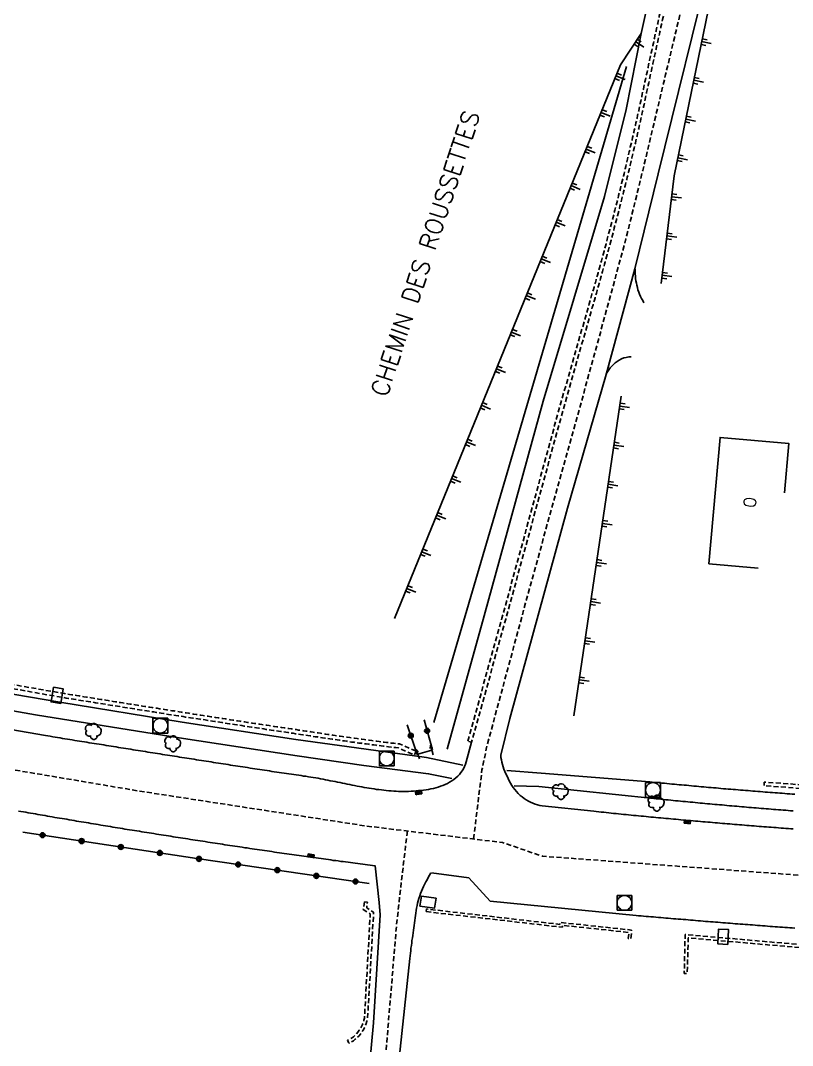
# Model space of a CAD drawing. Header units: millimetres. Extents: x 151000 to 151992, y 152687 to 153000.
# Drawn here: x 151528.5 to 151606.6, y 152840.5 to 152944.1 of the extents above; entities that cross this region are included whole.
import ezdxf
from ezdxf.enums import TextEntityAlignment as Align

# ---------------------------------------------------------------- set-up
doc = ezdxf.new("R2010")
doc.units = ezdxf.units.MM
doc.linetypes.add('DASHED', pattern=[0.75, 0.5, -0.25])
doc.layers.get('0').update_dxf_attribs({"linetype": 'CONTINUOUS'})
for name, color, linetype in [('W0001', 6, 'DASHED'), ('W0008', 7, 'CONTINUOUS'), ('W0100', 7, 'CONTINUOUS'), ('W0105', 7, 'CONTINUOUS'), ('W0112', 1, 'DASHED'), ('W0211', 2, 'CONTINUOUS'), ('W0300', 7, 'CONTINUOUS'), ('W0302', 3, 'CONTINUOUS'), ('W0322', 7, 'CONTINUOUS'), ('W0400', 7, 'CONTINUOUS'), ('W0420', 7, 'CONTINUOUS'), ('W0989', 7, 'CONTINUOUS'), ('W0991', 7, 'CONTINUOUS'), ('W1471', 7, 'CONTINUOUS')]:
    doc.layers.add(name, color=color, linetype=linetype)
doc.styles.get("Standard").update_dxf_attribs({"font": 'romans.shx', "width": 0.85})

# ---------------------------------------------------------------- blocks, each defined once
blk = doc.blocks.new('t211o')
at = {"color": 0, "linetype": 'Continuous'}
for p, q in [((-0.29, 0.5), (-0.29, 0)), ((0, 1), (0, 0)), ((0.29, 0.5), (0.29, 0))]:
    blk.add_line(p, q, dxfattribs=at)
blk = doc.blocks.new('t322o')
at = {"color": 0, "linetype": 'Continuous'}
for radius in [0.25, 0.15]:
    blk.add_circle((0, 0), radius, dxfattribs=at)
blk = doc.blocks.new('T300')
for p, q in [((-0.8, 0.51), (-0.86, 0.34)), ((-0.86, 0.34), (-0.86, 0.17)), ((-0.86, 0.17), (-0.74, 0.06)), ((-0.69, 0.63), (-0.8, 0.51)), ((-0.8, -0.06), (-0.74, 0.06)), ((-0.74, 0.06), (-0.69, 0.11)), ((-0.57, 0.69), (-0.69, 0.63)), ((-0.46, 0.69), (-0.57, 0.69)), ((-0.29, 0.63), (-0.46, 0.69)), ((-0.29, 0.63), (-0.17, 0.74)), ((-0.23, 0.57), (-0.29, 0.63)), ((-0.17, 0.74), (-0.06, 0.8)), ((-0.06, 0.8), (0.06, 0.8)), ((0.06, 0.8), (0.23, 0.74)), ((0.23, 0.74), (0.34, 0.63)), ((0.34, 0.63), (0.4, 0.51)), ((0.46, 0.46), (0.34, 0.46)), ((0.4, 0.51), (0.4, 0.46)), ((0.57, 0.4), (0.46, 0.46)), ((0.57, 0.4), (0.69, 0.29)), ((0.69, 0.29), (0.74, 0.17)), ((0.74, 0.06), (0.69, -0.17)), ((0.74, 0.17), (0.74, 0.06)), ((-0.8, -0.17), (-0.8, -0.06)), ((-0.8, -0.23), (-0.8, -0.17)), ((-0.74, -0.34), (-0.8, -0.23)), ((-0.69, -0.4), (-0.74, -0.34)), ((-0.51, -0.46), (-0.69, -0.4)), ((-0.4, -0.46), (-0.51, -0.46)), ((-0.4, -0.46), (-0.34, -0.46)), ((-0.34, -0.46), (-0.34, -0.4)), ((-0.34, -0.51), (-0.34, -0.46)), ((-0.29, -0.63), (-0.34, -0.51)), ((-0.17, -0.74), (-0.29, -0.63)), ((-0.06, -0.8), (-0.17, -0.74)), ((0.06, -0.8), (-0.06, -0.8)), ((0.17, -0.74), (0.06, -0.8)), ((0.23, -0.69), (0.17, -0.74)), ((0.29, -0.46), (0.23, -0.46)), ((0.29, -0.63), (0.23, -0.69)), ((0.46, -0.4), (0.29, -0.46)), ((0.34, -0.51), (0.29, -0.63)), ((0.34, -0.51), (0.34, -0.46)), ((0.57, -0.34), (0.46, -0.4)), ((0.63, -0.29), (0.57, -0.34)), ((0.69, -0.17), (0.63, -0.29))]:
    blk.add_line(p, q)
blk = doc.blocks.new('T400')
for p, q in [((-0.15, 0.3), (0.15, 0.3)), ((-0.15, -0.25), (-0.15, 0.3)), ((-0.15, 0.15), (0.15, 0.15)), ((-0.15, 0), (0.15, 0)), ((0.15, 0.3), (0.15, -0.25)), ((-0.15, -0.15), (0.15, -0.15)), ((-0.15, -0.25), (-0.15, -0.3)), ((-0.15, -0.3), (0.15, -0.3)), ((0.15, -0.3), (0.15, -0.25))]:
    blk.add_line(p, q)
blk = doc.blocks.new('T420')
for p, q in [((0.75, 0.75), (-0.75, 0.75)), ((-0.75, 0.75), (-0.75, -0.75)), ((0.75, 0.75), (0.75, -0.75)), ((0.75, -0.75), (-0.75, -0.75))]:
    blk.add_line(p, q)
blk.add_ellipse((0, 0), major_axis=(-0.53, 0.53), ratio=1, start_param=3.926991, end_param=10.210176)
blk = doc.blocks.new('t105o')
for p, q in [((-0.5, 0), (0.5, 0)), ((0.5, 0), (0.2, 0.1)), ((0.5, 0), (0.2, -0.1))]:
    blk.add_line(p, q)
blk = doc.blocks.new('T1471')
at = {"color": 0, "linetype": 'Continuous', "flags": 128}
blk.add_lwpolyline([(-0.75, -0.5), (-0.75, 0.5), (0.75, 0.5), (0.75, -0.5), (-0.75, -0.5)], dxfattribs=at)

msp = doc.modelspace()

# ---------------------------------------------------------------- linework, layer by layer
at = {"layer": 'W0001', "flags": 128}
for points in [[(151574.36, 152861.35), (151575.21, 152868.35), (151575.67, 152870.61), (151580.03, 152886.76), (151586.03, 152908.37), (151589.77, 152922.07), (151591.47, 152928.99), (151593.78, 152938.69), (151596.63, 152950.61), (151599.73, 152961.83), (151601.79, 152970.67), (151604.4, 152983.97), (151602.81, 152990.71), (151603.56, 152994.6), (151605.4, 152999.17), (151606.06, 153000)], [(151454.03, 152880.54), (151467.06, 152878.84), (151490.07, 152874.83), (151519.43, 152869.77), (151540.37, 152866.23), (151563.44, 152862.67), (151577.3, 152860.99), (151581.34, 152859.61), (151627.74, 152856.17), (151633.79, 152856.95), (151651.35, 152856.42), (151658.49, 152855.37), (151682.21, 152855.67), (151701.71, 152856.42), (151722.42, 152857.56), (151741.84, 152858.64), (151757.93, 152859.53), (151774.17, 152860.45)], [(151567.67, 152862.16), (151567.17, 152858), (151566.57, 152852.67), (151566.12, 152847.25), (151565.75, 152842.87), (151565.1, 152835.04), (151564.36, 152824), (151564.89, 152821.73), (151564.87, 152819.39), (151564.98, 152814.16), (151565.01, 152805.99), (151565.11, 152798.07), (151565, 152795.24), (151564.65, 152789.99), (151564.19, 152780.57), (151563.85, 152772.5), (151563.41, 152764.4), (151562.94, 152755.11), (151562.71, 152751.35)]]:
    msp.add_lwpolyline(points, dxfattribs=at)
at = {"layer": 'W0008', "flags": 128}
for points in [[(151571.69, 152870.45), (151575.44, 152883.91), (151581.41, 152905.64), (151587.59, 152926.34), (151589.78, 152935.14), (151591.32, 152942.82), (151592.32, 152947.42), (151595.55, 152959.57), (151596.65, 152963.51)], [(151598.51, 152950.91), (151593.03, 152928.64), (151590.67, 152919.03), (151587.76, 152908.35), (151583.87, 152894.83), (151578.02, 152873.53), (151577.11, 152869.84), (151577.13, 152869.6), (151577.17, 152869.36), (151577.21, 152869.12), (151577.27, 152868.88), (151577.34, 152868.65), (151577.43, 152868.42), (151577.53, 152868.18), (151577.63, 152867.93), (151577.74, 152867.69), (151577.85, 152867.46), (151577.97, 152867.22), (151578.09, 152866.99), (151578.22, 152866.77), (151578.37, 152866.55), (151578.52, 152866.34), (151578.69, 152866.14), (151578.87, 152865.95), (151579.07, 152865.76), (151579.27, 152865.6), (151579.47, 152865.45), (151579.68, 152865.31), (151579.9, 152865.18), (151580.12, 152865.07), (151580.35, 152864.97), (151580.58, 152864.88), (151580.82, 152864.81), (151581.06, 152864.74), (151581.31, 152864.7), (151586.51, 152864.15), (151586.76, 152864.12), (151587.01, 152864.1), (151587.26, 152864.07), (151587.52, 152864.05), (151587.77, 152864.02), (151588.02, 152863.99), (151588.27, 152863.97), (151588.52, 152863.94), (151588.77, 152863.92), (151589.03, 152863.89), (151589.28, 152863.87), (151589.53, 152863.84), (151589.78, 152863.82), (151590.03, 152863.79), (151590.28, 152863.77), (151590.54, 152863.74), (151590.79, 152863.72), (151591.04, 152863.69), (151591.29, 152863.67), (151591.54, 152863.65), (151591.8, 152863.62), (151592.05, 152863.6), (151592.3, 152863.57), (151592.55, 152863.55), (151592.8, 152863.53), (151593.06, 152863.5), (151593.31, 152863.48), (151593.56, 152863.46), (151593.81, 152863.43), (151594.06, 152863.41), (151594.31, 152863.39), (151594.57, 152863.36), (151594.82, 152863.34), (151595.07, 152863.32), (151595.32, 152863.3), (151595.57, 152863.27), (151595.82, 152863.25), (151596.06, 152863.23), (151596.31, 152863.21), (151596.56, 152863.19), (151596.8, 152863.17), (151597.05, 152863.14), (151597.3, 152863.12), (151597.54, 152863.1), (151597.79, 152863.08), (151598.04, 152863.06), (151598.29, 152863.04), (151598.53, 152863.02), (151598.78, 152862.99), (151599.03, 152862.97), (151599.27, 152862.95), (151599.52, 152862.93), (151599.77, 152862.91), (151600.01, 152862.89), (151600.26, 152862.87), (151600.51, 152862.85), (151600.76, 152862.83), (151601, 152862.81), (151601.25, 152862.79), (151601.5, 152862.77), (151601.74, 152862.75), (151601.99, 152862.73), (151602.24, 152862.71), (151602.48, 152862.69), (151602.73, 152862.67), (151602.98, 152862.65), (151603.23, 152862.63), (151603.47, 152862.61), (151603.72, 152862.59), (151603.97, 152862.57), (151604.21, 152862.55), (151604.46, 152862.53), (151604.71, 152862.51), (151604.96, 152862.5), (151605.2, 152862.48), (151605.45, 152862.46), (151605.7, 152862.44), (151605.94, 152862.42), (151606.19, 152862.4), (151606.44, 152862.39), (151606.69, 152862.37)], [(151573.28, 152868.83), (151569.6, 152869.58), (151563.49, 152870.42), (151556.37, 152871.43), (151544.9, 152873.18), (151532.51, 152875.2), (151518.85, 152877.53), (151494.42, 152881.69), (151485.52, 152883.26), (151467.56, 152886.34), (151457.82, 152887.99)], [(151572.15, 152867.48), (151569.81, 152867.95), (151563.25, 152868.8), (151556.53, 152869.75), (151544.6, 152871.59), (151530.07, 152873.91), (151518.95, 152875.87), (151494.24, 152880.06), (151485.45, 152881.62), (151467.64, 152884.68), (151457.68, 152886.35)], [(151574.16, 152871.15), (151573.62, 152869.15), (151573.54, 152868.91), (151573.45, 152868.68), (151573.34, 152868.46), (151573.21, 152868.25), (151573.07, 152868.06), (151572.92, 152867.87), (151572.75, 152867.7), (151572.56, 152867.53), (151572.36, 152867.38), (151572.15, 152867.23), (151571.93, 152867.1), (151571.71, 152866.97), (151571.48, 152866.86), (151571.25, 152866.77), (151571.01, 152866.68), (151570.78, 152866.6), (151570.54, 152866.53), (151570.3, 152866.47), (151570.05, 152866.42), (151569.81, 152866.37), (151569.56, 152866.33), (151569.31, 152866.29), (151569.06, 152866.26), (151568.8, 152866.24), (151568.55, 152866.22), (151568.3, 152866.2), (151568.04, 152866.18), (151567.79, 152866.17), (151567.54, 152866.17), (151567.28, 152866.17), (151567.03, 152866.17), (151566.78, 152866.17), (151566.53, 152866.18), (151566.28, 152866.2), (151566.03, 152866.21), (151565.78, 152866.23), (151565.53, 152866.26), (151565.29, 152866.28), (151565.04, 152866.31), (151564.79, 152866.34), (151564.54, 152866.37), (151564.3, 152866.41), (151564.05, 152866.45), (151563.8, 152866.48), (151563.56, 152866.53), (151563.31, 152866.57), (151563.06, 152866.61), (151562.82, 152866.66), (151562.57, 152866.7), (151562.33, 152866.75), (151562.08, 152866.8), (151561.84, 152866.85), (151561.59, 152866.9), (151561.35, 152866.95), (151561.1, 152867), (151560.86, 152867.05), (151560.61, 152867.1), (151560.37, 152867.15), (151560.12, 152867.2), (151559.87, 152867.25), (151559.63, 152867.3), (151559.38, 152867.35), (151559.14, 152867.4), (151558.89, 152867.44), (151558.65, 152867.49), (151558.4, 152867.53), (151558.15, 152867.57), (151557.91, 152867.61), (151557.66, 152867.65), (151557.41, 152867.69), (151557.17, 152867.72), (151556.92, 152867.76), (151556.68, 152867.79), (151556.43, 152867.83), (151556.18, 152867.86), (151555.94, 152867.9), (151555.69, 152867.94), (151555.44, 152867.97), (151555.2, 152868.01), (151554.95, 152868.05), (151554.71, 152868.08), (151554.46, 152868.12), (151554.21, 152868.15), (151553.97, 152868.19), (151553.72, 152868.23), (151553.48, 152868.27), (151553.23, 152868.3), (151552.98, 152868.34), (151552.74, 152868.38), (151552.49, 152868.42), (151552.25, 152868.45), (151552, 152868.49), (151551.75, 152868.53), (151551.51, 152868.57), (151551.26, 152868.6), (151551.02, 152868.64), (151550.77, 152868.68), (151550.52, 152868.72), (151550.28, 152868.76), (151550.03, 152868.79), (151549.79, 152868.83), (151549.54, 152868.87), (151549.3, 152868.91), (151549.05, 152868.95), (151548.8, 152868.99), (151548.56, 152869.02), (151548.31, 152869.06), (151548.07, 152869.1), (151547.82, 152869.14), (151547.58, 152869.18), (151547.33, 152869.22), (151547.08, 152869.26), (151546.84, 152869.29), (151546.59, 152869.33), (151546.35, 152869.37), (151546.1, 152869.41), (151545.85, 152869.45), (151545.61, 152869.49), (151545.36, 152869.53), (151545.12, 152869.56), (151544.87, 152869.6), (151544.63, 152869.64), (151544.38, 152869.68), (151544.13, 152869.72), (151543.89, 152869.76), (151543.64, 152869.8), (151543.39, 152869.84), (151543.15, 152869.87), (151542.9, 152869.91), (151542.65, 152869.95), (151542.4, 152869.99), (151542.16, 152870.03), (151541.91, 152870.07), (151541.66, 152870.11), (151541.42, 152870.15), (151541.17, 152870.19), (151540.92, 152870.22), (151540.68, 152870.26), (151540.43, 152870.3), (151540.18, 152870.34), (151539.94, 152870.38), (151539.69, 152870.42), (151539.44, 152870.46), (151539.2, 152870.5), (151538.95, 152870.54), (151538.7, 152870.58), (151538.46, 152870.62), (151538.21, 152870.66), (151537.96, 152870.7), (151537.72, 152870.74), (151537.47, 152870.78), (151537.22, 152870.82), (151536.98, 152870.86), (151536.73, 152870.9), (151536.48, 152870.93), (151536.24, 152870.97), (151535.99, 152871.01), (151535.74, 152871.05), (151535.5, 152871.09), (151535.25, 152871.13), (151535, 152871.17), (151534.76, 152871.21), (151534.51, 152871.25), (151534.26, 152871.29), (151534.02, 152871.33), (151533.77, 152871.37), (151533.53, 152871.41), (151533.28, 152871.45), (151533.03, 152871.49), (151532.79, 152871.53), (151532.54, 152871.58), (151532.29, 152871.62), (151532.05, 152871.66), (151531.8, 152871.7), (151531.55, 152871.74), (151531.31, 152871.78), (151531.06, 152871.82), (151511.18, 152875.27)], [(151606.83, 152865.88), (151606.58, 152865.9), (151606.33, 152865.91), (151606.08, 152865.93), (151605.83, 152865.95), (151605.58, 152865.97), (151605.34, 152865.99), (151605.09, 152866.01), (151604.84, 152866.02), (151604.59, 152866.04), (151604.34, 152866.06), (151604.09, 152866.08), (151603.84, 152866.1), (151603.6, 152866.12), (151603.35, 152866.14), (151603.1, 152866.16), (151602.85, 152866.18), (151602.6, 152866.2), (151602.35, 152866.22), (151602.11, 152866.24), (151601.86, 152866.26), (151601.61, 152866.28), (151601.36, 152866.3), (151601.11, 152866.32), (151600.86, 152866.34), (151600.61, 152866.36), (151600.37, 152866.38), (151600.12, 152866.4), (151599.87, 152866.42), (151599.62, 152866.44), (151599.37, 152866.47), (151599.12, 152866.49), (151598.88, 152866.51), (151598.63, 152866.53), (151598.38, 152866.55), (151598.13, 152866.57), (151597.88, 152866.6), (151597.63, 152866.62), (151597.39, 152866.64), (151597.14, 152866.66), (151596.89, 152866.68), (151596.64, 152866.71), (151596.39, 152866.73), (151596.14, 152866.75), (151595.9, 152866.78), (151595.65, 152866.8), (151595.4, 152866.82), (151595.15, 152866.84), (151594.9, 152866.87), (151594.66, 152866.89), (151594.41, 152866.91), (151594.16, 152866.94), (151593.91, 152866.96), (151593.66, 152866.99), (151593.41, 152867.01), (151593.17, 152867.03), (151592.92, 152867.06), (151592.67, 152867.08), (151592.42, 152867.11), (151592.17, 152867.13), (151581.19, 152868.02), (151577.73, 152868.29)], [(151606.67, 152864.19), (151606.42, 152864.21), (151606.17, 152864.23), (151605.93, 152864.25), (151605.68, 152864.27), (151605.43, 152864.29), (151605.18, 152864.31), (151604.94, 152864.33), (151604.69, 152864.35), (151604.44, 152864.37), (151604.19, 152864.39), (151603.94, 152864.41), (151603.7, 152864.43), (151603.45, 152864.45), (151603.2, 152864.47), (151602.95, 152864.49), (151602.71, 152864.51), (151602.46, 152864.53), (151602.21, 152864.55), (151601.96, 152864.57), (151601.72, 152864.59), (151601.47, 152864.61), (151601.22, 152864.63), (151600.97, 152864.66), (151600.73, 152864.68), (151600.48, 152864.7), (151600.23, 152864.72), (151599.98, 152864.74), (151599.74, 152864.76), (151599.49, 152864.79), (151599.24, 152864.81), (151599, 152864.83), (151598.75, 152864.85), (151598.5, 152864.87), (151598.25, 152864.9), (151598.01, 152864.92), (151597.76, 152864.94), (151597.51, 152864.96), (151597.26, 152864.99), (151597.02, 152865.01), (151596.77, 152865.03), (151596.52, 152865.06), (151596.27, 152865.08), (151596.03, 152865.1), (151595.78, 152865.13), (151595.53, 152865.15), (151595.29, 152865.18), (151595.04, 152865.2), (151594.79, 152865.22), (151594.54, 152865.25), (151594.3, 152865.27), (151594.05, 152865.3), (151593.8, 152865.32), (151593.55, 152865.35), (151593.31, 152865.37), (151593.06, 152865.4), (151592.81, 152865.42), (151592.57, 152865.45), (151580.96, 152866.67), (151578.46, 152866.72)], [(151528.34, 152864.17), (151528.59, 152864.13), (151528.83, 152864.09), (151529.08, 152864.05), (151529.32, 152864.01), (151529.56, 152863.96), (151529.81, 152863.92), (151530.05, 152863.88), (151530.3, 152863.84), (151530.54, 152863.79), (151530.78, 152863.75), (151531.03, 152863.71), (151531.27, 152863.67), (151531.52, 152863.63), (151531.76, 152863.59), (151532, 152863.54), (151532.25, 152863.5), (151532.49, 152863.46), (151532.74, 152863.42), (151532.98, 152863.38), (151533.23, 152863.34), (151533.47, 152863.29), (151533.72, 152863.25), (151533.96, 152863.21), (151534.2, 152863.17), (151534.45, 152863.13), (151534.69, 152863.09), (151534.94, 152863.05), (151535.18, 152863.01), (151535.43, 152862.97), (151535.67, 152862.93), (151535.92, 152862.89), (151536.16, 152862.85), (151536.4, 152862.8), (151536.65, 152862.76), (151536.89, 152862.72), (151537.14, 152862.68), (151537.38, 152862.64), (151537.63, 152862.6), (151537.87, 152862.56), (151538.12, 152862.52), (151538.36, 152862.48), (151538.61, 152862.44), (151538.85, 152862.4), (151539.1, 152862.36), (151539.34, 152862.32), (151539.58, 152862.28), (151539.83, 152862.24), (151540.07, 152862.2), (151540.32, 152862.17), (151540.56, 152862.13), (151540.81, 152862.09), (151541.05, 152862.05), (151541.3, 152862.01), (151541.54, 152861.97), (151541.79, 152861.93), (151542.03, 152861.89), (151542.28, 152861.85), (151542.52, 152861.81), (151542.77, 152861.77), (151543.01, 152861.73), (151543.26, 152861.7), (151543.5, 152861.66), (151543.74, 152861.62), (151543.99, 152861.58), (151544.23, 152861.54), (151544.48, 152861.5), (151544.72, 152861.46), (151544.97, 152861.43), (151545.22, 152861.39), (151545.47, 152861.35), (151545.72, 152861.31), (151545.97, 152861.27), (151546.22, 152861.23), (151546.47, 152861.19), (151546.72, 152861.15), (151546.97, 152861.12), (151547.22, 152861.08), (151547.47, 152861.04), (151547.72, 152861), (151547.97, 152860.96), (151548.22, 152860.92), (151548.47, 152860.89), (151548.72, 152860.85), (151548.97, 152860.81), (151549.22, 152860.77), (151549.47, 152860.73), (151549.72, 152860.7), (151549.97, 152860.66), (151550.22, 152860.62), (151550.47, 152860.58), (151550.72, 152860.55), (151550.97, 152860.51), (151551.22, 152860.47), (151551.47, 152860.44), (151551.72, 152860.4), (151551.97, 152860.36), (151552.22, 152860.33), (151552.47, 152860.29), (151552.72, 152860.25), (151552.97, 152860.21), (151553.22, 152860.18), (151553.47, 152860.14), (151553.72, 152860.11), (151553.97, 152860.07), (151554.22, 152860.03), (151554.47, 152860), (151554.72, 152859.96), (151554.97, 152859.92), (151555.22, 152859.89), (151555.47, 152859.85), (151555.72, 152859.82), (151555.97, 152859.78), (151556.22, 152859.75), (151556.46, 152859.71), (151556.71, 152859.67), (151556.96, 152859.64), (151557.21, 152859.61), (151557.45, 152859.57), (151557.7, 152859.54), (151557.95, 152859.5), (151558.19, 152859.47), (151558.44, 152859.43), (151558.69, 152859.4), (151558.94, 152859.36), (151559.18, 152859.33), (151559.43, 152859.3), (151559.68, 152859.26), (151559.93, 152859.23), (151560.17, 152859.19), (151560.42, 152859.16), (151560.67, 152859.13), (151560.92, 152859.09), (151561.17, 152859.06), (151561.41, 152859.03), (151561.66, 152858.99), (151561.91, 152858.96), (151562.16, 152858.93), (151562.4, 152858.9), (151562.65, 152858.86), (151562.9, 152858.83), (151563.15, 152858.8), (151563.39, 152858.77), (151563.64, 152858.73), (151563.89, 152858.7), (151564.14, 152858.67), (151564.39, 152858.64), (151564.81, 152854.92), (151564.9, 152853.69), (151564.25, 152842.76), (151563.67, 152836.55)], [(151570.05, 152857.91), (151569.91, 152857.69), (151569.78, 152857.46), (151569.65, 152857.23), (151569.53, 152857), (151569.41, 152856.76), (151569.3, 152856.53), (151569.19, 152856.3), (151569.09, 152856.06), (151568.99, 152855.83), (151568.91, 152855.59), (151568.83, 152855.34), (151568.76, 152855.1), (151568.7, 152854.85), (151568.65, 152854.61), (151568.6, 152854.36), (151568.56, 152854.11), (151568.52, 152853.86), (151568.48, 152853.61), (151568.45, 152853.36), (151568.42, 152853.11), (151568.38, 152852.86), (151568.35, 152852.61), (151568.32, 152852.37), (151568.28, 152852.12), (151568.24, 152851.86), (151568.21, 152851.6), (151568.17, 152851.34), (151568.13, 152851.08), (151568.1, 152850.83), (151568.07, 152850.57), (151568.03, 152850.31), (151568, 152850.05), (151567.97, 152849.79), (151567.94, 152849.53), (151567.91, 152849.27), (151566.83, 152839.16)], [(151570.11, 152857.91), (151573.87, 152857.43), (151576.03, 152855.07), (151590.8, 152853.61), (151591.05, 152853.59), (151591.3, 152853.57), (151591.55, 152853.55), (151591.8, 152853.52), (151592.05, 152853.5), (151592.3, 152853.48), (151592.55, 152853.46), (151592.8, 152853.44), (151593.05, 152853.42), (151593.3, 152853.4), (151593.55, 152853.38), (151593.8, 152853.35), (151594.05, 152853.33), (151594.31, 152853.31), (151594.56, 152853.29), (151594.81, 152853.27), (151595.06, 152853.25), (151595.31, 152853.23), (151595.56, 152853.21), (151595.81, 152853.19), (151596.06, 152853.17), (151596.31, 152853.15), (151596.56, 152853.13), (151596.81, 152853.1), (151597.06, 152853.08), (151597.31, 152853.06), (151597.56, 152853.04), (151597.82, 152853.02), (151598.07, 152853), (151598.32, 152852.98), (151598.57, 152852.96), (151598.82, 152852.94), (151599.07, 152852.92), (151599.32, 152852.9), (151599.57, 152852.88), (151599.82, 152852.86), (151600.07, 152852.84), (151600.32, 152852.82), (151600.57, 152852.8), (151600.82, 152852.78), (151601.08, 152852.76), (151601.33, 152852.75), (151601.58, 152852.73), (151601.83, 152852.71), (151602.08, 152852.69), (151602.33, 152852.67), (151602.58, 152852.65), (151602.83, 152852.63), (151603.08, 152852.61), (151603.33, 152852.59), (151603.58, 152852.57), (151603.84, 152852.55), (151604.09, 152852.53), (151604.34, 152852.51), (151604.59, 152852.5), (151604.84, 152852.48), (151605.09, 152852.46), (151605.34, 152852.44), (151605.59, 152852.42), (151605.84, 152852.4), (151606.09, 152852.38), (151606.34, 152852.37), (151606.59, 152852.35), (151606.85, 152852.33)]]:
    msp.add_lwpolyline(points, dxfattribs=at)
at = {"layer": 'W0100', "flags": 128}
for points in [[(151603.13, 152888.75), (151598.15, 152889.19), (151599.29, 152901.98), (151606.23, 152901.36), (151605.79, 152896.38)], [(151570.13, 152870.35), (151568.72, 152869.92)]]:
    msp.add_lwpolyline(points, dxfattribs=at)
at = {"layer": 'W0112', "flags": 128}
for points in [[(151573.77, 152871.25), (151577.23, 152883.69), (151582.99, 152904.77), (151585.98, 152915.23), (151586.05, 152915.48), (151586.12, 152915.72), (151586.19, 152915.96), (151586.26, 152916.2), (151586.33, 152916.45), (151586.4, 152916.69), (151586.47, 152916.93), (151586.54, 152917.18), (151586.61, 152917.42), (151586.68, 152917.66), (151586.75, 152917.9), (151586.82, 152918.15), (151586.88, 152918.39), (151586.95, 152918.63), (151587.02, 152918.88), (151587.09, 152919.12), (151587.15, 152919.36), (151587.22, 152919.61), (151587.29, 152919.85), (151587.35, 152920.09), (151587.42, 152920.34), (151587.49, 152920.58), (151587.55, 152920.82), (151587.62, 152921.07), (151587.69, 152921.31), (151587.75, 152921.55), (151587.82, 152921.8), (151587.88, 152922.04), (151587.95, 152922.29), (151588.01, 152922.53), (151588.08, 152922.77), (151588.14, 152923.02), (151588.21, 152923.26), (151588.27, 152923.51), (151588.34, 152923.75), (151588.4, 152923.99), (151588.46, 152924.24), (151588.53, 152924.48), (151588.59, 152924.73), (151588.65, 152924.97), (151588.72, 152925.22), (151588.78, 152925.46), (151588.84, 152925.7), (151588.9, 152925.95), (151588.97, 152926.19), (151589.03, 152926.44), (151589.09, 152926.68), (151589.15, 152926.93), (151589.21, 152927.17), (151589.27, 152927.42), (151589.33, 152927.66), (151589.39, 152927.9), (151589.45, 152928.15), (151589.51, 152928.39), (151589.57, 152928.64), (151589.63, 152928.88), (151589.69, 152929.13), (151589.75, 152929.37), (151589.81, 152929.62), (151589.87, 152929.86), (151589.93, 152930.11), (151589.98, 152930.35), (151590.04, 152930.6), (151590.1, 152930.85), (151590.16, 152931.09), (151590.21, 152931.34), (151590.27, 152931.58), (151590.33, 152931.83), (151590.39, 152932.07), (151590.44, 152932.32), (151590.5, 152932.56), (151590.56, 152932.81), (151590.61, 152933.06), (151590.67, 152933.3), (151590.73, 152933.55), (151590.78, 152933.79), (151590.84, 152934.04), (151590.9, 152934.28), (151590.95, 152934.53), (151591, 152934.77), (151591.06, 152935.01), (151591.11, 152935.25), (151591.16, 152935.5), (151591.21, 152935.74), (151591.27, 152935.98), (151591.32, 152936.23), (151591.37, 152936.47), (151591.42, 152936.71, -0.000047), (151591.42, 152936.71), (151591.47, 152936.96, -0.000132), (151591.47, 152936.96), (151591.53, 152937.2, -0.000217), (151591.53, 152937.2), (151591.58, 152937.44), (151591.63, 152937.69), (151591.68, 152937.93, -0.000219), (151591.68, 152937.93), (151591.74, 152938.18), (151591.79, 152938.42), (151591.84, 152938.67, -0.000013), (151591.84, 152938.67), (151591.9, 152938.91, -0.00002), (151591.9, 152938.91), (151591.95, 152939.16, -0.000027), (151591.95, 152939.16), (151592, 152939.41, -0.000035), (151592, 152939.41), (151592.06, 152939.65, -0.000042), (151592.06, 152939.65), (151592.11, 152939.9, -0.000049), (151592.11, 152939.9), (151592.16, 152940.14, -0.000057), (151592.16, 152940.14), (151592.22, 152940.39, -0.000064), (151592.22, 152940.39), (151592.27, 152940.63, -0.000071), (151592.27, 152940.63), (151592.32, 152940.88, -0.000079), (151592.32, 152940.88), (151592.38, 152941.13, -0.000086), (151592.38, 152941.13), (151592.43, 152941.37, -0.000094), (151592.43, 152941.37), (151592.49, 152941.62, -0.000101), (151592.49, 152941.62), (151592.54, 152941.86, -0.000108), (151592.54, 152941.86), (151592.6, 152942.11, -0.000116), (151592.6, 152942.11), (151592.65, 152942.35, -0.000123), (151592.65, 152942.36), (151592.7, 152942.6), (151592.76, 152942.85), (151592.81, 152943.09), (151592.87, 152943.34), (151592.92, 152943.59), (151592.98, 152943.84, -0.000015), (151592.98, 152943.84), (151593.03, 152944.08, -0.000088), (151593.03, 152944.08), (151593.08, 152944.33, -0.000162), (151593.08, 152944.33), (151593.14, 152944.58, -0.000235), (151593.14, 152944.58), (151593.19, 152944.82), (151593.25, 152945.07), (151593.3, 152945.32), (151593.36, 152945.57), (151593.42, 152945.82), (151593.47, 152946.06), (151593.53, 152946.31), (151593.59, 152946.56), (151593.65, 152946.81), (151593.71, 152947.05), (151593.77, 152947.3), (151593.83, 152947.55), (151593.89, 152947.79), (151593.95, 152948.04), (151594.02, 152948.29), (151594.08, 152948.54), (151594.14, 152948.78), (151594.21, 152949.03), (151594.27, 152949.28), (151594.34, 152949.52), (151594.4, 152949.77), (151594.47, 152950.01), (151594.53, 152950.26), (151594.6, 152950.51), (151594.66, 152950.75), (151594.73, 152951), (151594.8, 152951.24), (151594.87, 152951.49), (151594.93, 152951.74), (151595, 152951.98), (151595.07, 152952.23), (151595.14, 152952.47), (151595.21, 152952.72), (151595.28, 152952.96), (151598.47, 152964.29), (151598.52, 152964.53), (151598.58, 152964.77), (151598.63, 152965.01), (151598.68, 152965.25), (151598.74, 152965.5), (151598.79, 152965.74), (151598.84, 152965.98), (151598.89, 152966.22), (151598.94, 152966.47), (151598.99, 152966.71), (151599.03, 152966.95), (151599.08, 152967.2), (151599.13, 152967.44), (151599.17, 152967.68), (151599.22, 152967.93), (151599.26, 152968.17), (151599.3, 152968.41), (151599.34, 152968.66), (151599.38, 152968.9), (151599.42, 152969.15), (151599.46, 152969.39), (151599.5, 152969.64), (151599.54, 152969.88), (151599.58, 152970.13), (151599.61, 152970.37), (151599.65, 152970.62), (151599.68, 152970.86), (151599.72, 152971.12), (151599.75, 152971.37), (151599.77, 152971.62), (151599.79, 152971.88), (151599.82, 152972.13), (151599.84, 152972.39), (151599.86, 152972.65, -0.000047), (151599.86, 152972.65), (151599.88, 152972.91), (151599.9, 152973.17), (151599.92, 152973.43), (151599.95, 152973.69), (151599.97, 152973.94), (151600, 152974.2), (151600.03, 152974.45), (151600.05, 152974.7), (151600.08, 152974.96, -0.000175), (151600.08, 152974.96), (151600.11, 152975.21, -0.000098), (151600.11, 152975.21), (151600.13, 152975.46, -0.000021), (151600.13, 152975.46), (151600.16, 152975.72), (151600.19, 152975.97), (151600.21, 152976.22), (151600.24, 152976.47), (151600.27, 152976.73), (151600.29, 152976.98), (151600.32, 152977.23), (151600.35, 152977.49), (151600.38, 152977.75), (151600.41, 152978), (151600.44, 152978.26, -0.000033), (151600.44, 152978.26), (151600.47, 152978.51), (151600.5, 152978.77), (151600.53, 152979.02), (151600.55, 152979.27), (151600.58, 152979.52), (151600.6, 152979.77), (151600.62, 152980.02), (151600.63, 152980.27), (151600.64, 152980.52), (151600.64, 152980.76), (151600.64, 152981), (151600.64, 152981.23), (151600.64, 152981.47), (151600.63, 152981.7), (151600.62, 152981.93), (151600.6, 152982.15), (151600.57, 152982.38), (151600.53, 152982.6), (151600.49, 152982.81), (151600.44, 152983.02), (151600.38, 152983.22), (151600.31, 152983.43), (151600.23, 152983.62), (151600.15, 152983.82), (151600.04, 152984.01), (151599.93, 152984.2), (151599.8, 152984.39), (151599.66, 152984.58), (151599.51, 152984.78), (151599.35, 152984.98), (151599.19, 152985.17), (151599.03, 152985.35), (151598.85, 152985.54), (151599.14, 152985.81), (151599.32, 152985.62), (151599.49, 152985.43), (151599.66, 152985.23), (151599.82, 152985.03), (151599.98, 152984.82), (151600.12, 152984.62), (151600.26, 152984.42), (151600.39, 152984.21), (151600.5, 152983.99), (151600.6, 152983.78), (151600.68, 152983.56), (151600.76, 152983.34), (151600.82, 152983.12), (151600.88, 152982.9), (151600.92, 152982.67), (151600.96, 152982.43), (151600.99, 152982.2), (151601.01, 152981.96), (151601.03, 152981.72), (151601.04, 152981.48), (151601.04, 152981.24), (151601.04, 152981), (151601.04, 152980.75), (151601.03, 152980.51), (151601.02, 152980.26), (151601.01, 152980), (151600.99, 152979.74), (151600.97, 152979.49), (151600.95, 152979.23), (151600.92, 152978.98), (151600.89, 152978.72), (151600.86, 152978.47), (151600.83, 152978.21), (151600.8, 152977.96), (151600.77, 152977.7), (151600.74, 152977.45), (151600.71, 152977.19), (151600.69, 152976.94), (151600.66, 152976.69), (151600.64, 152976.43), (151600.61, 152976.18), (151600.58, 152975.93), (151600.55, 152975.67), (151600.53, 152975.42), (151600.5, 152975.17), (151600.47, 152974.92), (151600.45, 152974.66), (151600.42, 152974.41), (151600.39, 152974.16), (151600.37, 152973.9), (151600.34, 152973.65), (151600.32, 152973.39), (151600.3, 152973.13), (151600.27, 152972.88), (151600.25, 152972.62), (151600.23, 152972.36), (151600.21, 152972.1), (151600.19, 152971.84), (151600.17, 152971.58), (151600.14, 152971.32), (151600.11, 152971.07), (151600.08, 152970.81), (151600.04, 152970.56), (151600.01, 152970.32), (151599.97, 152970.07), (151599.93, 152969.82), (151599.89, 152969.58), (151599.86, 152969.33), (151599.82, 152969.08), (151599.78, 152968.84), (151599.73, 152968.59), (151599.69, 152968.35), (151599.65, 152968.1), (151599.61, 152967.86), (151599.56, 152967.61), (151599.52, 152967.37), (151599.47, 152967.12), (151599.42, 152966.88), (151599.38, 152966.63), (151599.33, 152966.39), (151599.28, 152966.14), (151599.23, 152965.9), (151599.18, 152965.66), (151599.13, 152965.41), (151599.07, 152965.17), (151599.02, 152964.93), (151598.97, 152964.68), (151598.91, 152964.44), (151598.85, 152964.2), (151595.66, 152952.85), (151595.59, 152952.61), (151595.52, 152952.36), (151595.45, 152952.12), (151595.38, 152951.87), (151595.32, 152951.63), (151595.25, 152951.38), (151595.18, 152951.14), (151595.11, 152950.89), (151595.05, 152950.65), (151594.98, 152950.4), (151594.91, 152950.16), (151594.85, 152949.91), (151594.78, 152949.67), (151594.72, 152949.42), (151594.66, 152949.18), (151594.59, 152948.93), (151594.53, 152948.68), (151594.46, 152948.44), (151594.4, 152948.19), (151594.34, 152947.94), (151594.28, 152947.7), (151594.22, 152947.45), (151594.15, 152947.2), (151594.09, 152946.96), (151594.03, 152946.71), (151593.97, 152946.47), (151593.92, 152946.22), (151593.86, 152945.97), (151593.8, 152945.73), (151593.75, 152945.48), (151593.69, 152945.23), (151593.64, 152944.99), (151593.58, 152944.74), (151593.53, 152944.49), (151593.47, 152944.24), (151593.42, 152944), (151593.36, 152943.75), (151593.31, 152943.5), (151593.26, 152943.26), (151593.2, 152943.01), (151593.15, 152942.76), (151593.09, 152942.51), (151593.04, 152942.27), (151592.98, 152942.02), (151592.93, 152941.78), (151592.87, 152941.53), (151592.82, 152941.29), (151592.77, 152941.04), (151592.71, 152940.8), (151592.66, 152940.55), (151592.61, 152940.3), (151592.55, 152940.06), (151592.5, 152939.81), (151592.44, 152939.57), (151592.39, 152939.32), (151592.34, 152939.08), (151592.28, 152938.83), (151592.23, 152938.58), (151592.18, 152938.34), (151592.12, 152938.09), (151592.07, 152937.85), (151592.02, 152937.6), (151591.97, 152937.36), (151591.91, 152937.12), (151591.86, 152936.87), (151591.81, 152936.63), (151591.76, 152936.39), (151591.71, 152936.14), (151591.65, 152935.9), (151591.6, 152935.66), (151591.55, 152935.41), (151591.5, 152935.17), (151591.44, 152934.93), (151591.39, 152934.68), (151591.34, 152934.44), (151591.28, 152934.2), (151591.23, 152933.95), (151591.17, 152933.7), (151591.11, 152933.46), (151591.06, 152933.21), (151591, 152932.97), (151590.94, 152932.72), (151590.89, 152932.47), (151590.83, 152932.23), (151590.77, 152931.98), (151590.72, 152931.74), (151590.66, 152931.49), (151590.6, 152931.25), (151590.54, 152931), (151590.49, 152930.75), (151590.43, 152930.51), (151590.37, 152930.26), (151590.31, 152930.02), (151590.25, 152929.77), (151590.19, 152929.53), (151590.13, 152929.28), (151590.08, 152929.04), (151590.02, 152928.79), (151589.96, 152928.55), (151589.9, 152928.3), (151589.84, 152928.06), (151589.78, 152927.81), (151589.72, 152927.57), (151589.66, 152927.32), (151589.6, 152927.08), (151589.53, 152926.83), (151589.47, 152926.59), (151589.41, 152926.34), (151589.35, 152926.1), (151589.29, 152925.85), (151589.23, 152925.61), (151589.16, 152925.36), (151589.1, 152925.12), (151589.04, 152924.87), (151588.97, 152924.63), (151588.91, 152924.38), (151588.85, 152924.14), (151588.78, 152923.89), (151588.72, 152923.65), (151588.66, 152923.41), (151588.59, 152923.16), (151588.53, 152922.92), (151588.46, 152922.67), (151588.4, 152922.43), (151588.33, 152922.18), (151588.27, 152921.94), (151588.2, 152921.7), (151588.14, 152921.45), (151588.07, 152921.21), (151588, 152920.96), (151587.94, 152920.72), (151587.87, 152920.48), (151587.8, 152920.23), (151587.74, 152919.99), (151587.67, 152919.74), (151587.6, 152919.5), (151587.54, 152919.26), (151587.47, 152919.01), (151587.4, 152918.77), (151587.33, 152918.53), (151587.27, 152918.28), (151587.2, 152918.04), (151587.13, 152917.8), (151587.06, 152917.55), (151586.99, 152917.31), (151586.92, 152917.07), (151586.85, 152916.82), (151586.78, 152916.58), (151586.71, 152916.34), (151586.65, 152916.09), (151586.58, 152915.85), (151586.51, 152915.61), (151586.44, 152915.37), (151586.36, 152915.12), (151583.38, 152904.66), (151577.61, 152883.59), (151574.15, 152871.14)], [(151568.54, 152870.22), (151566.87, 152870.97), (151566.56, 152871), (151566.31, 152871.03), (151566.06, 152871.06), (151565.81, 152871.09), (151565.56, 152871.12), (151565.31, 152871.15), (151565.06, 152871.18), (151564.81, 152871.21), (151564.56, 152871.24), (151564.31, 152871.27), (151564.06, 152871.3), (151563.81, 152871.34), (151563.56, 152871.37), (151563.32, 152871.4), (151563.07, 152871.44), (151562.83, 152871.47), (151562.58, 152871.5), (151562.33, 152871.54), (151562.09, 152871.57), (151561.84, 152871.61), (151561.59, 152871.64), (151561.35, 152871.68), (151561.1, 152871.71), (151560.86, 152871.75), (151560.61, 152871.79), (151560.36, 152871.82), (151560.12, 152871.86), (151559.87, 152871.89), (151559.63, 152871.93), (151559.38, 152871.97), (151559.13, 152872), (151558.89, 152872.04), (151558.64, 152872.08), (151558.39, 152872.12), (151558.15, 152872.15), (151557.9, 152872.19), (151557.66, 152872.23, 0.000016), (151557.66, 152872.23), (151557.41, 152872.26, 0.000032), (151557.41, 152872.26), (151557.16, 152872.3, 0.000047), (151557.16, 152872.3), (151556.92, 152872.34, 0.000062), (151556.92, 152872.34), (151556.67, 152872.37, 0.000078), (151556.67, 152872.37), (151556.42, 152872.41, 0.000027), (151556.42, 152872.41), (151556.18, 152872.45), (151555.93, 152872.48), (151555.68, 152872.52), (151555.43, 152872.56), (151555.19, 152872.6), (151554.94, 152872.63), (151554.69, 152872.67), (151554.45, 152872.71), (151554.2, 152872.74), (151553.95, 152872.78), (151553.7, 152872.82), (151553.46, 152872.86), (151553.21, 152872.89), (151552.96, 152872.93), (151552.72, 152872.97), (151552.47, 152873), (151552.22, 152873.04), (151551.98, 152873.08), (151551.73, 152873.12), (151551.48, 152873.15), (151551.23, 152873.19), (151550.99, 152873.23), (151550.74, 152873.27), (151550.49, 152873.3), (151550.25, 152873.34), (151550, 152873.38), (151549.75, 152873.42), (151549.5, 152873.46), (151549.26, 152873.49), (151549.01, 152873.53), (151548.76, 152873.57), (151548.52, 152873.61), (151548.27, 152873.65), (151548.02, 152873.68), (151547.78, 152873.72), (151547.53, 152873.76), (151547.28, 152873.8), (151547.03, 152873.84), (151546.79, 152873.87), (151546.54, 152873.91), (151546.29, 152873.95), (151546.05, 152873.99), (151545.8, 152874.03), (151545.55, 152874.07), (151545.31, 152874.1), (151545.06, 152874.14), (151544.81, 152874.18), (151544.57, 152874.22), (151544.32, 152874.26), (151544.07, 152874.3), (151543.83, 152874.33), (151543.58, 152874.37), (151543.33, 152874.41), (151543.09, 152874.45), (151542.84, 152874.49), (151542.59, 152874.53), (151542.35, 152874.57), (151542.1, 152874.61), (151541.86, 152874.64), (151541.61, 152874.68), (151541.36, 152874.72), (151541.12, 152874.76), (151540.87, 152874.8), (151540.62, 152874.84), (151540.38, 152874.88), (151540.13, 152874.92), (151539.88, 152874.96), (151539.64, 152874.99), (151539.39, 152875.03), (151539.15, 152875.07), (151538.9, 152875.11), (151538.65, 152875.15), (151538.41, 152875.19), (151538.16, 152875.23), (151537.91, 152875.27), (151537.67, 152875.31), (151537.42, 152875.35), (151537.17, 152875.39), (151536.93, 152875.43), (151536.68, 152875.47), (151536.44, 152875.51), (151536.19, 152875.55), (151535.94, 152875.59), (151535.7, 152875.63), (151535.45, 152875.66), (151535.2, 152875.7), (151534.96, 152875.74), (151534.71, 152875.78), (151534.47, 152875.82), (151534.22, 152875.86), (151533.97, 152875.9), (151533.73, 152875.94), (151533.48, 152875.98), (151533.23, 152876.02), (151532.99, 152876.06), (151532.74, 152876.1), (151518.96, 152878.53), (151505.53, 152880.79), (151505.47, 152880.38), (151518.89, 152878.12), (151532.68, 152875.69), (151532.92, 152875.65), (151533.17, 152875.61), (151533.41, 152875.57), (151533.66, 152875.53), (151533.91, 152875.49), (151534.15, 152875.45), (151534.4, 152875.41), (151534.65, 152875.37), (151534.89, 152875.33), (151535.14, 152875.29), (151535.38, 152875.25), (151535.63, 152875.22), (151535.88, 152875.18), (151536.12, 152875.14), (151536.37, 152875.1), (151536.62, 152875.06), (151536.86, 152875.02), (151537.11, 152874.98), (151537.36, 152874.94), (151537.6, 152874.9), (151537.85, 152874.86), (151538.09, 152874.82), (151538.34, 152874.78), (151538.59, 152874.74), (151538.83, 152874.7), (151539.08, 152874.66), (151539.33, 152874.62), (151539.57, 152874.58), (151539.82, 152874.55), (151540.07, 152874.51), (151540.31, 152874.47), (151540.56, 152874.43), (151540.81, 152874.39), (151541.05, 152874.35), (151541.3, 152874.31), (151541.54, 152874.27), (151541.79, 152874.23), (151542.04, 152874.2), (151542.28, 152874.16), (151542.53, 152874.12), (151542.78, 152874.08), (151543.02, 152874.04), (151543.27, 152874), (151543.52, 152873.96), (151543.76, 152873.92), (151544.01, 152873.89), (151544.26, 152873.85), (151544.5, 152873.81), (151544.75, 152873.77), (151545, 152873.73), (151545.24, 152873.69), (151545.49, 152873.65), (151545.74, 152873.62), (151545.98, 152873.58), (151546.23, 152873.54), (151546.48, 152873.5), (151546.72, 152873.46), (151546.97, 152873.43), (151547.22, 152873.39), (151547.47, 152873.35), (151547.71, 152873.31), (151547.96, 152873.27), (151548.21, 152873.23), (151548.45, 152873.2), (151548.7, 152873.16), (151548.95, 152873.12), (151549.19, 152873.08), (151549.44, 152873.05), (151549.69, 152873.01), (151549.94, 152872.97), (151550.18, 152872.93), (151550.43, 152872.89), (151550.68, 152872.86), (151550.92, 152872.82), (151551.17, 152872.78), (151551.42, 152872.74), (151551.67, 152872.71), (151551.91, 152872.67), (151552.16, 152872.63), (151552.41, 152872.59), (151552.65, 152872.56), (151552.9, 152872.52), (151553.15, 152872.48), (151553.4, 152872.44), (151553.64, 152872.41), (151553.89, 152872.37), (151554.14, 152872.33), (151554.38, 152872.3), (151554.63, 152872.26), (151554.88, 152872.22), (151555.13, 152872.18), (151555.37, 152872.15), (151555.62, 152872.11), (151555.87, 152872.07), (151556.11, 152872.04), (151556.36, 152872), (151556.61, 152871.96), (151556.85, 152871.93), (151557.1, 152871.89), (151557.35, 152871.85), (151557.59, 152871.82), (151557.84, 152871.78), (151558.09, 152871.74), (151558.33, 152871.7), (151558.58, 152871.67), (151558.83, 152871.63), (151559.07, 152871.59), (151559.32, 152871.56), (151559.56, 152871.52), (151559.81, 152871.48), (151560.06, 152871.45), (151560.3, 152871.41), (151560.55, 152871.38), (151560.8, 152871.34), (151561.04, 152871.3), (151561.29, 152871.27), (151561.54, 152871.23), (151561.78, 152871.2), (151562.03, 152871.16), (151562.28, 152871.13), (151562.52, 152871.09), (151562.77, 152871.06), (151563.02, 152871.03), (151563.26, 152870.99), (151563.51, 152870.96), (151563.76, 152870.93), (151564.01, 152870.89), (151564.26, 152870.86), (151564.51, 152870.83), (151564.76, 152870.8), (151565.01, 152870.77), (151565.26, 152870.74), (151565.51, 152870.71), (151565.76, 152870.68), (151566.01, 152870.65), (151566.26, 152870.62), (151566.51, 152870.59), (151566.76, 152870.56), (151568.37, 152869.84)]]:
    msp.add_lwpolyline(points, format="xyb", close=True, dxfattribs=at)
for points in [[(151618.29, 152870.85), (151618.22, 152870.62), (151618.14, 152870.39), (151618.06, 152870.16), (151617.98, 152869.93), (151617.9, 152869.7), (151617.81, 152869.47), (151617.71, 152869.25), (151617.61, 152869.03), (151617.51, 152868.81), (151617.41, 152868.59), (151617.3, 152868.37), (151617.18, 152868.16), (151617.06, 152867.93), (151616.94, 152867.72), (151616.81, 152867.5), (151616.67, 152867.29), (151616.53, 152867.08), (151616.39, 152866.87), (151616.24, 152866.67), (151616.09, 152866.46), (151615.93, 152866.27), (151615.89, 152866.22), (151603.76, 152867.11), (151603.73, 152866.74), (151616.06, 152865.83), (151616.22, 152866.03), (151616.38, 152866.24), (151616.54, 152866.44), (151616.69, 152866.65), (151616.84, 152866.87), (151616.98, 152867.08), (151617.12, 152867.3), (151617.26, 152867.53), (151617.39, 152867.75), (151617.51, 152867.98), (151617.63, 152868.2), (151617.74, 152868.42), (151617.85, 152868.65), (151617.95, 152868.88), (151618.05, 152869.1), (151618.15, 152869.33), (151618.24, 152869.57), (151618.33, 152869.8), (151618.41, 152870.03), (151618.49, 152870.27), (151618.57, 152870.51), (151618.64, 152870.75)], [(151563.32, 152855.01), (151563.2, 152854.22), (151563.91, 152853.77), (151563.32, 152843.22), (151563.27, 152843.01), (151563.2, 152842.8), (151563.12, 152842.59), (151563.03, 152842.38), (151562.92, 152842.19), (151562.8, 152842), (151562.67, 152841.81), (151562.52, 152841.64), (151562.36, 152841.48), (151562.2, 152841.34), (151562.02, 152841.21), (151561.83, 152841.09), (151561.61, 152840.99), (151561.76, 152840.7), (151561.98, 152840.81), (151562.2, 152840.94), (151562.4, 152841.09), (151562.58, 152841.25), (151562.76, 152841.42), (151562.92, 152841.61), (151563.07, 152841.81), (151563.2, 152842.02), (151563.32, 152842.24), (151563.42, 152842.46), (151563.51, 152842.69), (151563.58, 152842.93), (151563.64, 152843.18), (151564.25, 152853.94), (151563.55, 152854.38), (151563.63, 152854.96)], [(151569.57, 152854), (151583.35, 152852.42), (151583.35, 152852.62), (151590.06, 152851.9), (151590, 152851.28), (151590.27, 152851.26), (151590.34, 152852.14), (151583.09, 152852.91), (151583.09, 152852.71), (151569.6, 152854.27)], [(151610.74, 152844), (151611.01, 152850.04), (151596.06, 152851.35), (151595.97, 152847.73), (151595.66, 152847.74), (151595.75, 152851.69), (151611.33, 152850.32), (151611.05, 152843.99)]]:
    msp.add_lwpolyline(points, close=True, dxfattribs=at)
at = {"layer": 'W0211', "flags": 128}
for points in [[(151598.52, 152950.9), (151598.59, 152947.67), (151594.64, 152928.45), (151593.33, 152917.54)], [(151591.29, 152942.84), (151589.22, 152939.66), (151566.36, 152883.66)], [(151590.7, 152919.01), (151590.7, 152918.77), (151590.7, 152918.53), (151590.72, 152918.29), (151590.74, 152918.06), (151590.78, 152917.82), (151590.82, 152917.59), (151590.86, 152917.36), (151590.92, 152917.13), (151590.98, 152916.9), (151591.06, 152916.67), (151591.14, 152916.45), (151591.24, 152916.23), (151591.34, 152916.01), (151591.46, 152915.81), (151591.59, 152915.6)], [(151590.3, 152910.12), (151590.05, 152910.11), (151589.8, 152910.07), (151589.55, 152910.01), (151589.32, 152909.91), (151589.09, 152909.79), (151588.88, 152909.65), (151588.68, 152909.51), (151588.5, 152909.35), (151588.33, 152909.18), (151588.17, 152909), (151588.02, 152908.81), (151587.89, 152908.6), (151587.77, 152908.39)], [(151589.29, 152906.14), (151584.51, 152873.82)]]:
    msp.add_lwpolyline(points, dxfattribs=at)
at = {"layer": 'W0302', "flags": 128}
msp.add_lwpolyline([(151589.82, 152939.48), (151570.33, 152873.14)], dxfattribs=at)
at = {"layer": 'W0322', "flags": 128}
for points in [[(151570.19, 152870.37), (151569.35, 152873.41)], [(151568.65, 152869.91), (151567.63, 152872.91)], [(151528.79, 152862.04), (151546.38, 152859.37), (151563.8, 152856.85)]]:
    msp.add_lwpolyline(points, dxfattribs=at)

# ---------------------------------------------------------------- block references
at = {"layer": 'W0105'}
for p, rotation in [((151568.72, 152869.92), 108.2671060878926), ((151570.13, 152870.35), 105.9468510913699)]:
    msp.add_blockref('t105o', p, dxfattribs=dict(at, rotation=rotation))
at = {"layer": 'W0211'}
for p, rotation in [((151590.74, 152942.01), 236.9073761872863), ((151597.42, 152942.02), 258.3866141646173), ((151588.76, 152938.55), 247.7945662498725), ((151596.62, 152938.1), 258.3866141646173), ((151587.25, 152934.85), 247.7945662498725), ((151595.81, 152934.18), 258.3866141646173), ((151585.74, 152931.14), 247.7945662498725), ((151595.01, 152930.26), 258.3866141646173), ((151584.22, 152927.44), 247.7945662498725), ((151594.38, 152926.32), 263.1919402640853), ((151582.71, 152923.74), 247.7945662498725), ((151593.91, 152922.35), 263.1919402640853), ((151581.2, 152920.03), 247.7945662498725), ((151593.43, 152918.37), 263.1919402640853), ((151579.69, 152916.33), 247.7945662498725), ((151578.18, 152912.63), 247.7945662498725), ((151576.67, 152908.92), 247.7945662498725), ((151575.15, 152905.22), 247.7945662498725), ((151589.14, 152905.15), 261.6017726252019), ((151573.64, 152901.52), 247.7945662498725), ((151588.56, 152901.19), 261.6017726252019), ((151572.13, 152897.81), 247.7945662498725), ((151587.97, 152897.23), 261.6017726252019), ((151570.62, 152894.11), 247.7945662498725), ((151587.39, 152893.28), 261.6017726252019), ((151569.11, 152890.41), 247.7945662498725), ((151586.8, 152889.32), 261.6017726252019), ((151567.6, 152886.7), 247.7945662498725), ((151586.22, 152885.36), 261.6017726252019), ((151585.63, 152881.41), 261.6017726252019), ((151585.05, 152877.45), 261.6017726252019)]:
    msp.add_blockref('t211o', p, dxfattribs=dict(at, rotation=rotation))
at = {"layer": 'W0300'}
for p in [(151535.96, 152872.22), (151543.99, 152870.98), (151583.2, 152866.14), (151592.89, 152864.98)]:
    msp.add_blockref('T300', p, dxfattribs=at)
at = {"layer": 'W0322'}
for p, rotation in [((151569.66, 152872.3), 105.3420636792061), ((151568.01, 152871.8), 108.7886438147662), ((151530.77, 152861.74), 351.3784216043234), ((151534.72, 152861.14), 351.3784216043234), ((151538.68, 152860.54), 351.3784216043234), ((151542.63, 152859.94), 351.3784216043234), ((151546.59, 152859.34), 351.7396127134369), ((151550.55, 152858.77), 351.7396127134369), ((151554.51, 152858.2), 351.7396127134369), ((151558.46, 152857.62), 351.7396127134369), ((151562.42, 152857.05), 351.7396127134369)]:
    msp.add_blockref('t322o', p, dxfattribs=dict(at, rotation=rotation))
at = {"layer": 'W0400'}
for p, rotation in [((151568.8, 152866.02), 277.5283837824588), ((151595.97, 152863.07), 264.9400924004469), ((151557.92, 152859.65), 82.04230176134685)]:
    msp.add_blockref('T400', p, dxfattribs=dict(at, rotation=rotation))
at = {"layer": 'W0420'}
for p in [(151542.69, 152872.82), (151565.58, 152869.5), (151592.5, 152866.3), (151589.62, 152854.89)]:
    msp.add_blockref('T420', p, dxfattribs=at)
at = {"layer": 'W1471'}
for p, rotation in [((151532.25, 152875.88), 260.2979301888345), ((151569.75, 152854.96), 171.959543395431), ((151599.6, 152851.46), 86.80807008262983)]:
    msp.add_blockref('T1471', p, dxfattribs=dict(at, rotation=rotation))

# ---------------------------------------------------------------- texts
at = {"layer": 'W0989'}
msp.add_text('CHEMIN DES ROUSSETTES', height=1.75, rotation=71.7854, dxfattribs=at).set_placement((151569.47, 152920.58), align=Align.MIDDLE)
at = {"layer": 'W0991'}
msp.add_text('0', height=1.25, rotation=84.9338, dxfattribs=at).set_placement((151602.3, 152895.41), align=Align.MIDDLE)

doc.saveas('drawing.dxf')
